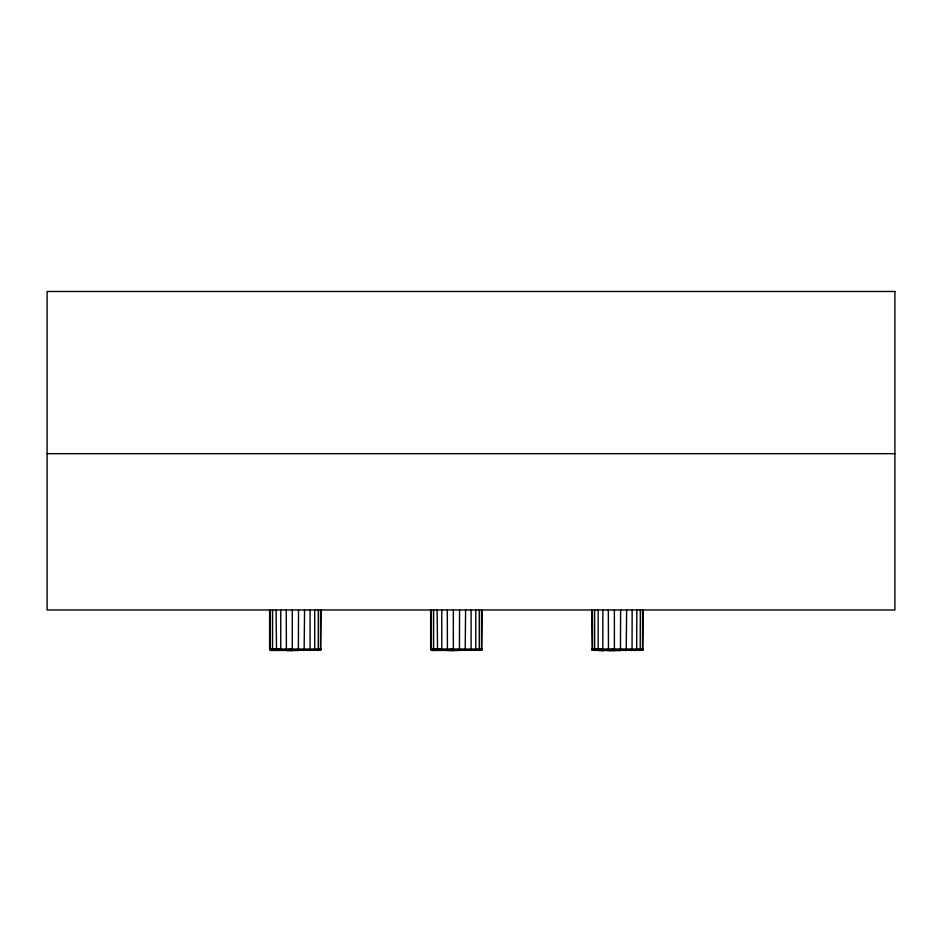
<?xml version="1.0" encoding="UTF-8"?>
<svg xmlns="http://www.w3.org/2000/svg" width="942" height="942" viewBox="0 0 942 942"><rect width="100%" height="100%" fill="white"/><g stroke="black" fill="none" stroke-linecap="round" stroke-linejoin="round"><path stroke-width="1.41" d="M592.436 609.898L592.577 649.674L608.862 650.51L620.46 650.475L620.601 609.898M591.682 609.898L592.235 650.192L614.396 649.674L626.23 650.475L626.63 609.898M620.578 649.674L631.493 650.475L632.058 649.674L632.141 609.898M626.583 649.674L635.944 650.475L636.686 649.674L636.804 609.898M269.612 609.898L269.612 649.038L270.754 650.475L320.657 650.192L321.21 609.898M430.647 609.898L430.647 649.038L431.789 650.475L481.692 650.192L482.245 609.898M643.292 609.898L642.738 650.192L592.235 650.192M465.195 650.475L465.595 609.898M304.148 650.475L304.56 609.898M637.652 650.015L641.997 650.192L642.538 649.038L642.538 609.898M309.412 650.475L310.071 649.038L310.071 609.898M470.458 650.475L471.106 649.038L471.106 609.898M313.863 650.475L314.722 649.038L314.722 609.898M474.909 650.475L475.757 649.038L475.757 609.898M317.242 650.475L318.255 649.038L318.255 609.898M478.277 650.475L479.29 649.038L479.29 609.898M319.35 650.475L320.468 649.038L320.468 609.898M480.385 650.475L481.503 649.038L481.503 609.898M641.997 650.192L643.139 649.674L614.396 649.674L614.372 609.898M292.303 609.898L292.303 649.038L286.38 649.956L270.166 650.192M453.337 609.898L453.337 649.038L447.415 649.956L431.2 650.192M614.372 649.038L608.45 649.956L608.332 609.898M269.753 649.674L280.751 649.038L280.751 609.898M430.788 649.674L441.786 649.038L441.786 609.898M594.638 609.898L594.638 649.038L595.65 650.475L591.835 649.674L602.833 649.038L602.833 609.898M276.1 609.898L276.512 650.192L320.657 650.192M437.135 609.898L437.547 650.192L481.692 650.192M594.767 649.674L599.03 650.475L642.738 650.192L636.686 649.674M276.512 650.192L292.444 650.475L292.303 649.038M437.547 650.192L453.479 650.475L453.337 649.038M608.744 650.475L614.514 650.475L614.396 649.674M286.662 650.475L298.379 650.475L298.52 609.898M447.709 650.475L459.425 650.475L459.555 609.898M47.1 453.679L894.9 453.679M269.612 649.038L321.21 649.038M430.647 649.038L482.245 649.038M591.682 649.038L643.292 649.038M321.069 649.674L286.38 649.956L286.262 609.898M482.104 649.674L447.415 649.956L447.297 609.898M599.03 650.475L603.669 650.51L598.594 650.192L598.17 649.038L598.17 609.898M620.46 650.475L608.45 649.956L614.514 650.475M453.408 650.192L447.415 649.956L453.479 650.475M292.361 650.192L286.38 649.956L292.444 650.475M598.276 649.674L603.304 650.369M437.241 649.674L442.269 650.369M276.206 649.674L281.222 650.369M632.058 649.674L639.324 650.475L640.207 649.674L640.336 609.898M432.508 650.475L431.401 649.038L431.401 609.898M271.473 650.475L270.354 649.038L270.354 609.898M434.615 650.475L433.603 649.038L433.603 609.898M273.58 650.475L272.568 649.038L272.568 609.898M602.833 649.038L603.01 649.956M441.786 649.038L441.975 649.956M280.751 649.038L280.94 649.956M894.9 291.49L47.1 291.49L47.1 609.969L894.9 609.969L894.9 291.49"/></g></svg>
